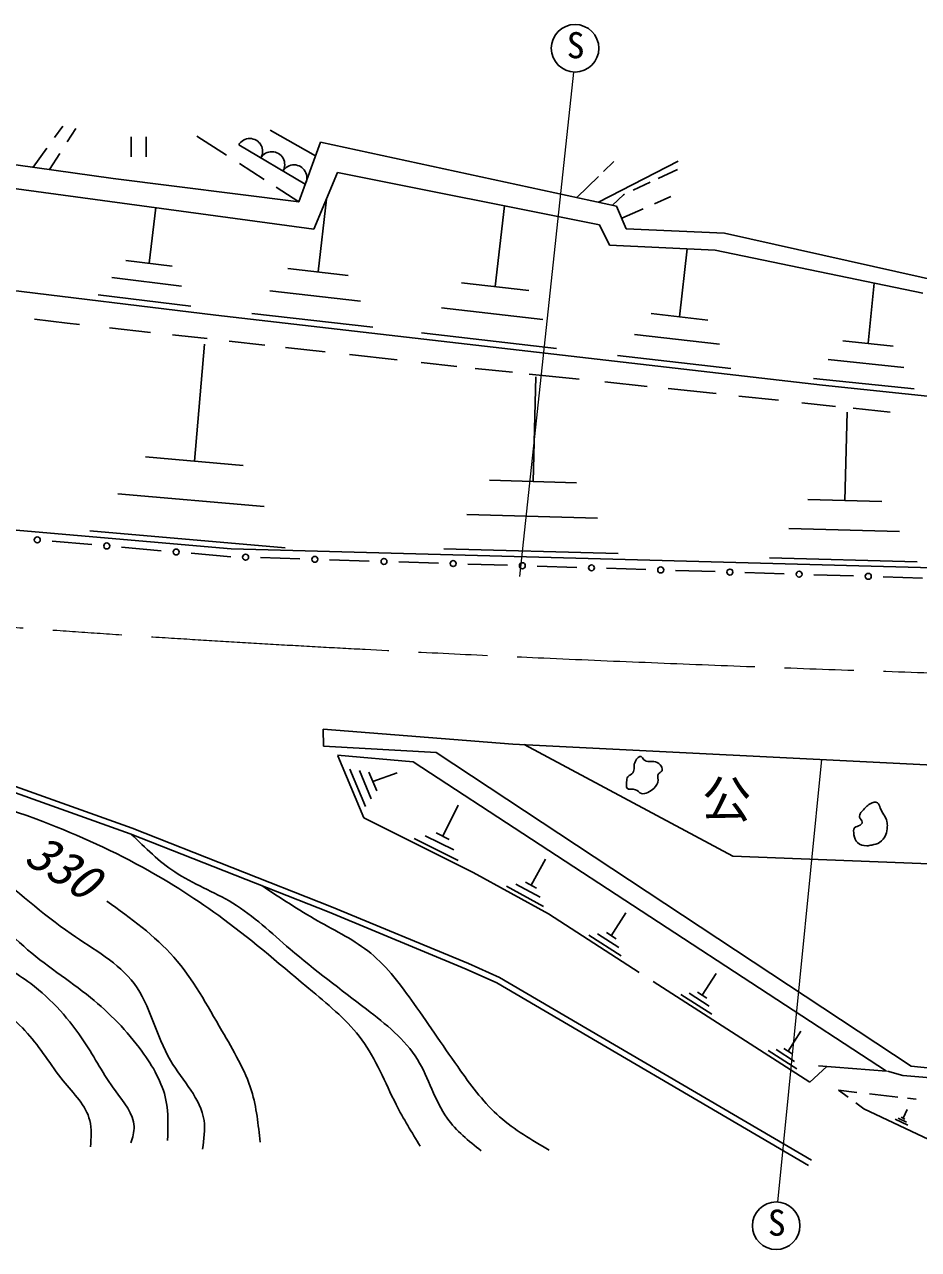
# Model space of a CAD drawing. Units: millimetres, scale not verified. Extents: x 40000 to 680000, y 20000 to 380000.
# Drawn here: x 303530 to 348676, y 232022 to 293888 of the extents above; entities that cross this region are included whole.
import ezdxf
from ezdxf.enums import TextEntityAlignment as Align

# ---------------------------------------------------------------- set-up
doc = ezdxf.new("R2010")
doc.units = ezdxf.units.MM
doc.header["$LTSCALE"] = 1000
doc.linetypes.add('CHAIN', pattern=[18.5, 12, -1.5, 3.5, -1.5])
for name, color, linetype, lineweight in [('M-BGD', 7, 'Continuous', 25), ('M-BMK', 2, 'CHAIN', 13), ('M-STR-STRC', 7, 'Continuous', 25), ('M-TTL-TXT', 7, 'Continuous', 13)]:
    doc.layers.add(name, color=color, linetype=linetype, lineweight=lineweight)
doc.styles.add('ＭＳ ゴシック', font='')
doc.styles.get('ＭＳ ゴシック').set_extended_font_data('MS Gothic')

msp = doc.modelspace()

# ---------------------------------------------------------------- linework, layer by layer
at = {"layer": 'M-BGD'}
for p, q in [((305047, 288181), (305467, 288761)), ((305684, 287957), (306114, 288632)), ((318223, 287257), (315940, 288546)), ((308919, 287207), (308919, 288207)), ((309669, 288207), (309669, 287207)), ((313723, 287288), (312234, 288244)), ((317699, 285818), (314345, 287813)), ((317380, 284939), (318472, 287941)), ((318472, 287941), (333428, 284720)), ((297499, 287587), (308012, 286115)), ((303963, 286682), (304653, 287636)), ((304797, 286565), (305311, 287372)), ((315632, 286062), (314380, 286865)), ((332512, 284918), (336532, 286994)), ((332773, 286465), (333295, 286975)), ((335531, 286106), (336513, 286563)), ((318140, 283559), (298257, 286247)), ((308012, 286115), (317380, 284939)), ((319335, 286417), (318140, 283559)), ((332561, 283772), (319335, 286417)), ((331429, 285151), (332518, 286215)), ((334274, 285520), (335129, 285919)), ((317380, 284939), (316247, 285666)), ((333229, 284763), (333782, 285291)), ((333782, 285291), (333826, 285312)), ((310162, 284638), (309822, 281828)), ((318772, 285068), (318352, 281398)), ((327772, 284728), (327302, 280648)), ((333428, 284720), (333919, 283574)), ((335343, 284835), (336175, 285198)), ((333689, 284113), (334764, 284582)), ((333073, 282748), (332561, 283772)), ((333919, 283574), (338887, 283356)), ((338887, 283356), (350295, 280790)), ((338406, 282492), (333073, 282748)), ((288359, 282236), (313191, 279207)), ((337002, 282558), (336602, 279128)), ((348902, 280316), (338406, 282492)), ((310992, 281678), (308642, 281968)), ((319882, 281218), (316822, 281568)), ((311462, 280678), (307942, 281108)), ((320502, 279908), (315912, 280438)), ((329002, 280448), (325592, 280838)), ((346442, 280828), (346132, 277788)), ((311932, 279668), (307242, 280238)), ((313191, 279207), (343825, 275665)), ((321122, 278598), (315002, 279298)), ((329702, 278988), (324592, 279578)), ((338032, 278958), (335172, 279288)), ((305688, 278807), (304027, 279012)), ((306306, 278738), (305688, 278807)), ((309895, 278340), (307820, 278570)), ((312757, 278022), (311009, 278216)), ((315659, 277699), (313870, 277898)), ((330392, 277518), (323582, 278308)), ((338622, 277738), (334332, 278228)), ((347402, 277648), (344862, 277918)), ((312622, 277748), (312112, 271838)), ((318715, 277359), (316714, 277582)), ((322346, 276956), (319935, 277224)), ((339202, 276508), (333482, 277168)), ((325355, 276622), (323569, 276820)), ((347932, 276568), (344122, 276968)), ((328165, 276323), (326296, 276517)), ((331546, 275970), (329022, 276233)), ((329352, 276088), (329212, 270808)), ((348462, 275488), (343382, 276018)), ((334982, 275612), (332833, 275836)), ((338286, 275268), (336035, 275503)), ((343825, 275665), (372326, 272679)), ((338453, 275250), (338286, 275268)), ((341601, 274911), (339605, 275126)), ((344478, 274602), (342788, 274784)), ((345082, 274318), (344962, 269848)), ((347243, 274304), (345383, 274504)), ((314572, 271618), (309642, 272048)), ((331412, 270748), (327012, 270868)), ((315632, 269538), (308242, 270188)), ((346822, 269798), (343092, 269898)), ((292365, 269273), (313973, 267400)), ((332462, 268958), (325862, 269138)), ((316692, 267458), (306832, 268318)), ((347722, 268278), (342122, 268428)), ((306931, 267619), (304927, 267794)), ((310439, 267314), (308434, 267488)), ((313973, 267400), (349402, 266442)), ((333512, 267168), (324712, 267408)), ((313946, 267008), (311942, 267183)), ((317440, 266901), (315444, 266962)), ((320934, 266793), (318938, 266855)), ((324428, 266686), (322432, 266747)), ((348612, 266758), (341152, 266958)), ((327922, 266579), (325926, 266640)), ((331416, 266471), (329420, 266533)), ((334910, 266364), (332914, 266425)), ((338404, 266256), (336408, 266318)), ((341898, 266149), (339902, 266210)), ((345392, 266042), (343396, 266103)), ((348886, 265934), (346890, 265996)), ((291865, 259408), (308967, 253300)), ((291837, 259100), (308862, 253019)), ((328184, 257551), (318605, 258295)), ((318605, 258295), (318637, 257437)), ((318637, 257437), (324340, 257127)), ((361736, 255863), (328184, 257551)), ((328757, 257522), (339307, 251884)), ((319344, 256989), (323161, 256657)), ((320659, 253826), (319358, 256956)), ((324312, 257129), (348307, 241284)), ((320752, 254388), (319962, 256288)), ((321042, 254788), (320442, 256208)), ((321322, 255178), (320922, 256128)), ((323161, 256657), (347063, 241033)), ((322342, 256098), (321122, 255658)), ((325432, 254458), (324652, 252898)), ((326182, 251064), (320659, 253826)), ((308967, 253300), (319033, 249331)), ((324982, 252728), (324312, 253058)), ((308862, 253019), (318921, 249053)), ((325432, 251668), (323202, 252778)), ((325212, 252198), (323762, 252918)), ((339307, 251884), (362266, 250997)), ((329832, 251738), (329112, 250428)), ((329985, 248976), (326182, 251064)), ((329392, 250268), (328822, 250578)), ((329742, 249338), (327862, 250378)), ((329572, 249808), (328342, 250478)), ((319033, 249331), (325945, 246461)), ((318921, 249053), (325826, 246186)), ((334577, 246018), (329985, 248976)), ((333902, 249018), (333162, 247868)), ((333662, 246848), (332022, 247898)), ((333542, 247278), (332472, 247968)), ((333412, 247708), (332912, 248028)), ((325945, 246461), (327516, 245760)), ((325826, 246186), (327379, 245493)), ((327516, 245760), (343276, 236529)), ((338452, 245958), (337752, 244868)), ((327379, 245493), (343124, 236270)), ((343185, 240474), (335282, 245565)), ((337982, 244718), (337522, 245018)), ((338232, 243908), (336682, 244908)), ((338112, 244318), (337102, 244968)), ((342742, 243048), (342092, 242038)), ((342532, 241138), (341082, 242068)), ((342422, 241518), (341482, 242128)), ((342302, 241898), (341872, 242178)), ((347063, 241033), (343633, 241294)), ((348307, 241284), (357950, 240275)), ((344041, 241263), (343185, 240474)), ((347106, 241030), (347884, 240810)), ((347884, 240810), (350531, 240586)), ((344640, 240064), (345121, 239710)), ((345568, 239956), (344640, 240064)), ((345505, 239427), (345908, 239132)), ((347626, 239717), (346194, 239883)), ((348554, 239609), (348113, 239661)), ((345908, 239132), (352470, 236037)), ((348112, 239098), (347902, 238648)), ((348132, 238308), (347492, 238608)), ((348062, 238458), (347652, 238658)), ((347992, 238598), (347802, 238698))]:
    msp.add_line(p, q, dxfattribs=at)
for centre in [(304175, 267860), (307683, 267554), (311190, 267248), (314695, 266985), (318189, 266878), (321683, 266770), (325177, 266663), (328671, 266556), (332165, 266448), (335659, 266341), (339153, 266233), (342647, 266126), (346141, 266019)]:
    msp.add_circle(centre, 150, dxfattribs=at)
for centre in [(314904, 287480), (316022, 286815), (317140, 286150)]:
    msp.add_arc(centre, 650, 329.25001, 149.25001, dxfattribs=at)
for points, knots in [([(269185, 259671), (269479, 259227), (269773, 258783), (269959, 258313), (270486, 256984), (270153, 255449), (269895, 253893), (269589, 252047), (269390, 250170), (270664, 248705), (271144, 248152), (271835, 247658), (272393, 247744), (273008, 247839), (273463, 248635), (273867, 249345), (274454, 250377), (274932, 251225), (275532, 252036), (276537, 253394), (277882, 254648), (279183, 255879), (279999, 256650), (280796, 257412), (281746, 257993), (282453, 258426), (283244, 258758), (284052, 258890), (285507, 259127), (287015, 258713), (288472, 258313), (289579, 258010), (290656, 257714), (291739, 257416), (293353, 256972), (294981, 256522), (296607, 256071), (299131, 255372), (301651, 254673), (304102, 253765), (305947, 253082), (307754, 252280), (309483, 251331), (310908, 250549), (312281, 249667), (313582, 248705), (315128, 247561), (316572, 246304), (318066, 245053), (318967, 244299), (319887, 243547), (320565, 242619), (321283, 241636), (321730, 240455), (322294, 239352), (322666, 238625), (323089, 237932), (323511, 237238)], [0, 0, 0, 0, 1, 1, 1, 2, 2, 2, 3, 3, 3, 4, 4, 4, 5, 5, 5, 6, 6, 6, 7, 7, 7, 8, 8, 8, 9, 9, 9, 10, 10, 10, 11, 11, 11, 12, 12, 12, 13, 13, 13, 14, 14, 14, 15, 15, 15, 16, 16, 16, 17, 17, 17, 18, 18, 18, 19, 19, 19, 19]), ([(335387, 256654), (335192, 256696), (334948, 256610), (334810, 256758), (334760, 256811), (334724, 256895), (334673, 256918), (334582, 256962), (334443, 256809), (334377, 256678), (334322, 256571), (334316, 256479), (334313, 256373), (334310, 256279), (334309, 256173), (334257, 256101), (334195, 256017), (334062, 255979), (334000, 255901), (333946, 255833), (333945, 255736), (333936, 255628), (333926, 255508), (333907, 255374), (333960, 255316), (334032, 255236), (334235, 255292), (334377, 255243), (334498, 255202), (334575, 255085), (334681, 255051), (334780, 255019), (334903, 255058), (335010, 255107), (335125, 255160), (335220, 255224), (335306, 255308), (335423, 255420), (335523, 255566), (335523, 255740), (335522, 255850), (335482, 255970), (335539, 256045), (335583, 256103), (335688, 256134), (335723, 256197), (335755, 256255), (335729, 256341), (335691, 256413), (335623, 256541), (335515, 256626), (335387, 256654)], [0, 0, 0, 0, 1, 1, 1, 2, 2, 2, 3, 3, 3, 4, 4, 4, 5, 5, 5, 6, 6, 6, 7, 7, 7, 8, 8, 8, 9, 9, 9, 10, 10, 10, 11, 11, 11, 12, 12, 12, 13, 13, 13, 14, 14, 14, 15, 15, 15, 16, 16, 16, 17, 17, 17, 17]), ([(272386, 240740), (273213, 241251), (274040, 241762), (274860, 242310), (275928, 243024), (276983, 243801), (277766, 244784), (278540, 245757), (279049, 246932), (279729, 248005), (280412, 249080), (281267, 250051), (282282, 250793), (283258, 251506), (284381, 252005), (285502, 252481), (286782, 253025), (288059, 253537), (289390, 253934), (290313, 254210), (291262, 254429), (292217, 254484), (293776, 254573), (295352, 254224), (296851, 253699), (298599, 253086), (300243, 252235), (301721, 251185), (303139, 250178), (304404, 248987), (305883, 247965), (307023, 247178), (308290, 246491), (309064, 245452), (309886, 244349), (310153, 242849), (310910, 241564), (311518, 240531), (312444, 239637), (312598, 238541), (312663, 238080), (312591, 237584), (312520, 237088)], [0, 0, 0, 0, 1, 1, 1, 2, 2, 2, 3, 3, 3, 4, 4, 4, 5, 5, 5, 6, 6, 6, 7, 7, 7, 8, 8, 8, 9, 9, 9, 10, 10, 10, 11, 11, 11, 12, 12, 12, 13, 13, 13, 14, 14, 14, 14]), ([(346922, 253981), (346857, 254087), (346794, 254188), (346746, 254312), (346708, 254413), (346680, 254530), (346605, 254580), (346514, 254642), (346352, 254603), (346235, 254536), (346148, 254486), (346086, 254420), (346021, 254356), (345935, 254272), (345845, 254193), (345768, 254084), (345718, 254013), (345675, 253930), (345695, 253855), (345719, 253764), (345838, 253687), (345836, 253602), (345835, 253546), (345784, 253488), (345724, 253451), (345628, 253391), (345511, 253385), (345451, 253324), (345381, 253252), (345394, 253102), (345417, 252969), (345446, 252806), (345492, 252666), (345593, 252570), (345707, 252460), (345892, 252405), (346060, 252409), (346149, 252411), (346233, 252429), (346318, 252448), (346452, 252478), (346590, 252509), (346707, 252579), (346853, 252667), (346966, 252814), (347029, 252974), (347078, 253098), (347095, 253230), (347102, 253363), (347106, 253458), (347105, 253554), (347082, 253645), (347053, 253765), (346986, 253876), (346922, 253981)], [0, 0, 0, 0, 1, 1, 1, 2, 2, 2, 3, 3, 3, 4, 4, 4, 5, 5, 5, 6, 6, 6, 7, 7, 7, 8, 8, 8, 9, 9, 9, 10, 10, 10, 11, 11, 11, 12, 12, 12, 13, 13, 13, 14, 14, 14, 15, 15, 15, 16, 16, 16, 17, 17, 17, 18, 18, 18, 18]), ([(277334, 240308), (278366, 241423), (279399, 242539), (280436, 243646), (281543, 244826), (282655, 245997), (283774, 247180), (284509, 247957), (285247, 248741), (286091, 249379), (287013, 250076), (288060, 250600), (289076, 251185), (289832, 251621), (290570, 252091), (291393, 252364), (292057, 252583), (292775, 252674), (293474, 252638), (294605, 252580), (295683, 252189), (296773, 251814), (297979, 251399), (299199, 251004), (300228, 250321), (301437, 249520), (302382, 248322), (303488, 247337), (304553, 246388), (305767, 245637), (306865, 244745), (307831, 243959), (308707, 243064), (309457, 242036), (310008, 241279), (310491, 240450), (310674, 239562), (310810, 238903), (310781, 238211), (310753, 237520)], [0, 0, 0, 0, 1, 1, 1, 2, 2, 2, 3, 3, 3, 4, 4, 4, 5, 5, 5, 6, 6, 6, 7, 7, 7, 8, 8, 8, 9, 9, 9, 10, 10, 10, 11, 11, 11, 12, 12, 12, 13, 13, 13, 13]), ([(308941, 252988), (309628, 252302), (310316, 251616), (311113, 251091), (312033, 250485), (313100, 250094), (314045, 249518), (315099, 248875), (316002, 248002), (316940, 247194), (318182, 246125), (319485, 245168), (320801, 244156), (321769, 243411), (322744, 242636), (323374, 241618), (323954, 240681), (324241, 239539), (324876, 238651), (325329, 238016), (325961, 237511), (326592, 237007)], [0, 0, 0, 0, 1, 1, 1, 2, 2, 2, 3, 3, 3, 4, 4, 4, 5, 5, 5, 6, 6, 6, 7, 7, 7, 7]), ([(279533, 240229), (280738, 241643), (281942, 243057), (283303, 244313), (284099, 245048), (284948, 245729), (285659, 246552), (286134, 247102), (286547, 247715), (287073, 248201), (287785, 248859), (288703, 249281), (289586, 249732), (290250, 250072), (290894, 250428), (291589, 250675), (292545, 251015), (293599, 251148), (294613, 251028), (295835, 250884), (296999, 250371), (298029, 249693), (299286, 248866), (300342, 247792), (301563, 246944), (302307, 246429), (303111, 245997), (303841, 245452), (304914, 244651), (305826, 243607), (306551, 242507), (307082, 241701), (307513, 240866), (308121, 240033), (308545, 239453), (309054, 238875), (309064, 238226), (309068, 237959), (308987, 237681), (308907, 237402)], [0, 0, 0, 0, 1, 1, 1, 2, 2, 2, 3, 3, 3, 4, 4, 4, 5, 5, 5, 6, 6, 6, 7, 7, 7, 8, 8, 8, 9, 9, 9, 10, 10, 10, 11, 11, 11, 12, 12, 12, 13, 13, 13, 13]), ([(315511, 250397), (316436, 249786), (317362, 249175), (318334, 248624), (319252, 248105), (320212, 247639), (321015, 246980), (321870, 246279), (322548, 245360), (323196, 244442), (323996, 243307), (324750, 242173), (325555, 241046), (326147, 240217), (326767, 239391), (327521, 238722), (328267, 238060), (329145, 237551), (330023, 237042)], [0, 0, 0, 0, 1, 1, 1, 2, 2, 2, 3, 3, 3, 4, 4, 4, 5, 5, 5, 6, 6, 6, 6]), ([(307690, 249615), (308899, 248745), (310109, 247876), (311067, 246787), (312036, 245686), (312747, 244360), (313501, 243057), (314073, 242070), (314668, 241096), (314994, 240033), (315247, 239205), (315336, 238323), (315426, 237441)], [0, 0, 0, 0, 1, 1, 1, 2, 2, 2, 3, 3, 3, 4, 4, 4, 4]), ([(281575, 239994), (282410, 240885), (283244, 241776), (284088, 242664), (284926, 243545), (285774, 244422), (286719, 245177), (287470, 245776), (288281, 246298), (289115, 246787), (289835, 247210), (290571, 247607), (291353, 247887), (292520, 248304), (293788, 248460), (295045, 248358), (296412, 248247), (297766, 247831), (298893, 247101), (299793, 246519), (300548, 245736), (301367, 245020), (302156, 244330), (303004, 243701), (303684, 242939), (304339, 242204), (304837, 241346), (305490, 240543), (306015, 239899), (306640, 239290), (306826, 238541), (306929, 238124), (306897, 237665), (306865, 237205)], [0, 0, 0, 0, 1, 1, 1, 2, 2, 2, 3, 3, 3, 4, 4, 4, 5, 5, 5, 6, 6, 6, 7, 7, 7, 8, 8, 8, 9, 9, 9, 10, 10, 10, 11, 11, 11, 11])]:
    msp.add_open_spline(points, degree=3, knots=knots, dxfattribs=at)
at = {"layer": 'M-BMK'}
msp.add_open_spline([(273053, 265801), (273156, 265790), (273260, 265780), (273364, 265771), (273432, 265764), (273500, 265758), (273568, 265752), (273584, 265751), (273599, 265750), (273614, 265748), (273630, 265747), (273645, 265746), (273660, 265744), (273675, 265743), (273691, 265742), (273706, 265740), (273935, 265720), (274164, 265700), (274393, 265679), (274668, 265655), (274943, 265631), (275218, 265607), (275812, 265556), (276406, 265505), (276999, 265456), (277593, 265406), (278187, 265356), (278780, 265307), (279374, 265259), (279968, 265210), (280562, 265162), (284287, 264861), (288013, 264575), (291739, 264290), (298401, 263781), (305064, 263274), (311732, 262854), (317734, 262475), (323741, 262166), (329749, 261896), (336571, 261590), (343395, 261334), (350220, 261118), (353732, 261006), (357244, 260905), (360755, 260800), (361341, 260782), (361926, 260765), (362511, 260747), (363097, 260729), (363682, 260712), (364267, 260693), (364852, 260675), (365438, 260657), (366023, 260639), (366583, 260621), (367143, 260604), (367702, 260586), (368076, 260574), (368449, 260562), (368822, 260550), (368884, 260548), (368947, 260546), (369009, 260544), (369071, 260542), (369133, 260540), (369195, 260538), (369258, 260536), (369320, 260534), (369382, 260532), (369562, 260526), (369742, 260521), (369923, 260514), (370221, 260504), (370519, 260492), (370818, 260480)], degree=3, knots=[0, 0, 0, 0, 1, 1, 1, 2, 2, 2, 3, 3, 3, 4, 4, 4, 5, 5, 5, 6, 6, 6, 7, 7, 7, 8, 8, 8, 9, 9, 9, 10, 10, 10, 11, 11, 11, 12, 12, 12, 13, 13, 13, 14, 14, 14, 15, 15, 15, 16, 16, 16, 17, 17, 17, 18, 18, 18, 19, 19, 19, 20, 20, 20, 21, 21, 21, 22, 22, 22, 23, 23, 23, 24, 24, 24, 25, 25, 25, 25], dxfattribs=at)
at = {"layer": 'M-STR-STRC'}
for centre in [(331333, 292688), (341488, 233222)]:
    msp.add_circle(centre, 1200, dxfattribs=at)
at = {"layer": 'M-TTL-TXT'}
for p, q in [((331259, 291487), (328531, 266006)), ((341574, 234411), (343801, 256765))]:
    msp.add_line(p, q, dxfattribs=at)

# ---------------------------------------------------------------- texts
at = {"layer": 'M-BGD', "style": 'ＭＳ ゴシック'}
msp.add_text('公', height=1833, rotation=358.386, dxfattribs=at).set_placement((337740, 254819), align=Align.MIDDLE_LEFT)
at = {"layer": 'M-BGD', "style": 'ＭＳ ゴシック', "oblique": 15}
msp.add_text('330', height=1833, rotation=327.381, dxfattribs=at).set_placement((303120, 251143), align=Align.BOTTOM_LEFT)
at = {"layer": 'M-STR-STRC', "style": 'ＭＳ ゴシック'}
for p in [(330914, 291786), (341070, 232321)]:
    msp.add_text('S', height=1320, dxfattribs=at).set_placement(p, align=Align.BOTTOM_LEFT)

doc.saveas('drawing.dxf')
